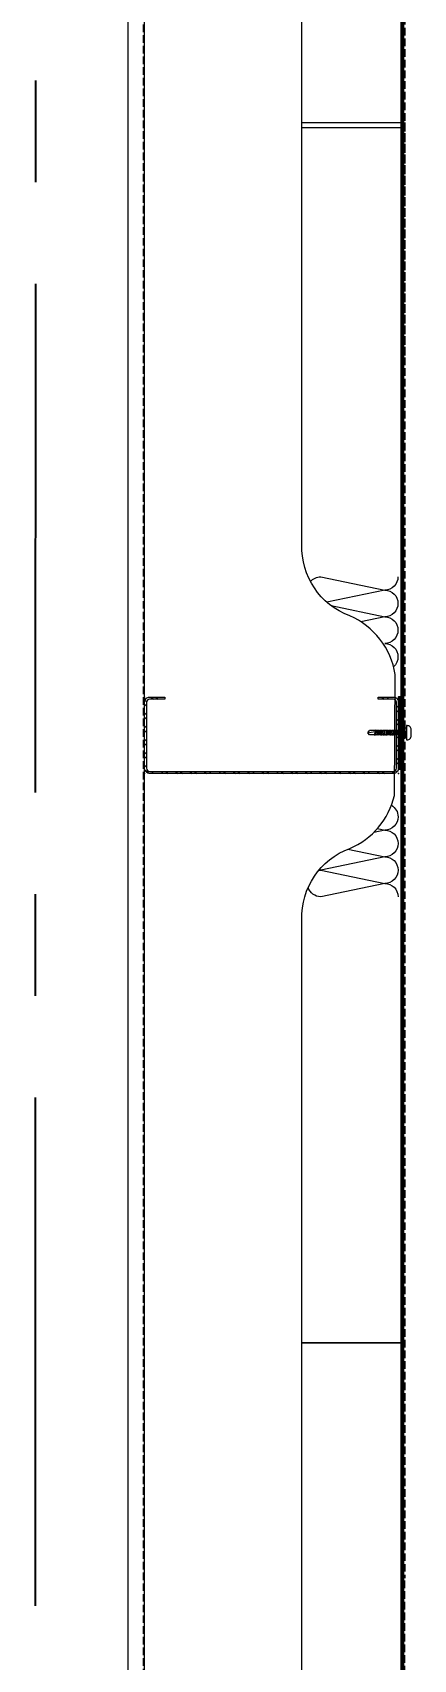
# Model space of a CAD drawing. Extents: x 220580 to 2027826, y -309201 to 71987.
# Drawn here: x 344545 to 344920, y -155391 to -153791 of the extents above; entities that cross this region are included whole.
import ezdxf
from ezdxf.xclip import XClip

# ---------------------------------------------------------------- set-up
doc = ezdxf.new("R2010")
doc.units = 0
doc.linetypes.add('CENTER', pattern=[2, 1.25, -0.25, 0.25, -0.25])
doc.linetypes.add('ZN-DASH', pattern=[0.35, 0.25, -0.1])
for name, color, linetype in [('!ZN6-虚线-8', 8, 'ZN-DASH'), ('1 轴线 辅助线', 1, 'CENTER'), ('11紧固件', 11, 'Continuous'), ('DIM', 173, 'Continuous'), ('Fill', 8, 'Continuous')]:
    doc.layers.add(name, color=color, linetype=linetype)
doc.layers.add('0_INSULATION', color=252, linetype='Continuous', lineweight=9, transparency=0.2)
for name, color, linetype, lineweight in [('0_PURLIN-CON', 253, 'Continuous', 15), ('0_SCREW RIVET', 4, 'Continuous', 15), ('彩钢板', 6, 'Continuous', 15), ('防火岩棉', 252, 'Continuous', 13)]:
    doc.layers.add(name, color=color, linetype=linetype, lineweight=lineweight)
doc.styles.add('DHTEXT-1', font='ROMANS.shx', dxfattribs={"width": 0.7, "bigfont": 'CHINESE.shx'})
doc.dimstyles.new('ZN200', dxfattribs={"dimscale": 200, "dimtxt": 2.5, "dimasz": 1.5, "dimexe": 1, "dimexo": 2, "dimgap": 0.9, "dimtad": 1, "dimdec": 0, "dimdsep": 46, "dimtxsty": 'DHTEXT-1', "dimblk": 'ARCHTICK', "dimcen": 2.5, "dimclrd": 173, "dimclre": 173, "dimclrt": 7, "dimazin": 2, "dimtfac": 1, "dimtdec": 0, "dimtix": 1, "dimtmove": 2, "dimatfit": 3, "dimfxl": 0, "dimtolj": 1, "dimtzin": 0, "dimarcsym": 0})

# ---------------------------------------------------------------- blocks, each defined once
blk = doc.blocks.new('$紧固件$00000145')
at = {"layer": '0_SCREW RIVET'}
for p, q in [((-1.7, 9.4), (-1.7, 7.2)), ((-1.7, 6.7), (-1.7, 5)), ((-1.7, 4.5), (-1.7, 2.8)), ((-1.7, 2.3), (-1.7, 0.6)), ((-1.7, 0.1), (-1.7, -1.6)), ((2.8, 9.4), (2.8, 7.6)), ((2.8, 7.1), (2.8, 5.4)), ((2.8, 4.9), (2.8, 3.2)), ((2.8, 2.7), (2.8, 1)), ((2.8, 0.5), (2.8, -1.2)), ((-1.7, -2.1), (-1.7, -3.8)), ((-1.7, -4.3), (-1.7, -6)), ((-1.7, -6.5), (-1.7, -8.2)), ((-1.7, -8.7), (-1.7, -10.5)), ((-1.7, -11), (-1.7, -12.7)), ((-1.7, -13.2), (-1.7, -14.9)), ((-1.7, -15.4), (-1.7, -17.1)), ((2.8, -1.7), (2.8, -3.4)), ((2.8, -3.9), (2.8, -5.6)), ((2.8, -6.1), (2.8, -7.8)), ((2.8, -8.3), (2.8, -10.1)), ((2.8, -10.6), (2.8, -12.3)), ((2.8, -12.8), (2.8, -14.5)), ((2.8, -15), (2.8, -16.7)), ((-1.7, -17.6), (-1.7, -19.3)), ((-1.7, -19.8), (-1.7, -24.8)), ((-1.7, -24.8), (0.5, -26.6)), ((0.5, -26.6), (2.8, -24.8)), ((2.8, -17.2), (2.8, -18.9)), ((2.8, -19.4), (2.8, -24.8))]:
    blk.add_line(p, q, dxfattribs=at)
blk.add_lwpolyline([(-6.5, 12.1, -0.414214), (-2.5, 16.1), (3.5, 16.1, -0.414214), (7.5, 12.1), (7.5, 12.2), (7.5, 11.4), (-6.5, 11.4), (-6.5, 12.2)], format="xyb", close=True, dxfattribs=at)
for points in [[(-4, 11.4), (5, 11.4), (5, 9.4), (-4, 9.4)], [(-1.7, 6.7), (2.8, 7.1), (3.3, 7.4), (2.8, 7.6), (-1.7, 7.2), (-2.2, 6.9)], [(-1.7, 4.5), (2.8, 4.9), (3.3, 5.2), (2.8, 5.4), (-1.7, 5), (-2.2, 4.7)], [(-1.7, 2.3), (2.8, 2.7), (3.3, 3), (2.8, 3.2), (-1.7, 2.8), (-2.2, 2.5)], [(-1.7, 0.1), (2.8, 0.5), (3.3, 0.8), (2.8, 1), (-1.7, 0.6), (-2.2, 0.3)], [(-1.7, -2.1), (2.8, -1.7), (3.3, -1.4), (2.8, -1.2), (-1.7, -1.6), (-2.2, -1.9)], [(-1.7, -4.3), (2.8, -3.9), (3.3, -3.6), (2.8, -3.4), (-1.7, -3.8), (-2.2, -4.1)], [(-1.7, -6.5), (2.8, -6.1), (3.3, -5.8), (2.8, -5.6), (-1.7, -6), (-2.2, -6.3)], [(-1.7, -8.7), (2.8, -8.3), (3.3, -8.1), (2.8, -7.8), (-1.7, -8.2), (-2.2, -8.5)], [(-1.7, -11), (2.8, -10.6), (3.3, -10.3), (2.8, -10.1), (-1.7, -10.5), (-2.2, -10.7)], [(-1.7, -13.2), (2.8, -12.8), (3.3, -12.5), (2.8, -12.3), (-1.7, -12.7), (-2.2, -13)], [(-1.7, -15.4), (2.8, -15), (3.3, -14.7), (2.8, -14.5), (-1.7, -14.9), (-2.2, -15.2)], [(-1.7, -17.6), (2.8, -17.2), (3.3, -16.9), (2.8, -16.7), (-1.7, -17.1), (-2.2, -17.4)]]:
    blk.add_lwpolyline(points, close=True, dxfattribs=at)
for points in [[(1.7, -19), (-1.7, -19.3), (-2.2, -19.6), (-1.7, -19.8), (1.6, -19.5)], [(0.5, -26.6), (1.9, -18), (2.5, -19.4), (2.5, -19.4), (2.8, -19.9)], [(2.3, -18.9), (2.8, -18.9), (3.3, -19.1), (2.8, -19.4), (2.5, -19.4)]]:
    blk.add_lwpolyline(points, dxfattribs=at)
blk = doc.blocks.new('*U1966')
at = {"layer": '0_INSULATION'}
for p, q in [((114761.39, -53978.93), (114792.96, -53985.48)), ((114792.96, -53985.48), (114764.45, -53991.41)), ((114766.55, -53993.11), (114792.96, -53998.59)), ((114792.96, -53998.59), (114781.19, -54001.04)), ((114792.98, -54103.48), (114787.53, -54104.61)), ((114789.32, -54102.72), (114792.98, -54103.48)), ((114792.98, -54116.59), (114761.42, -54123.15)), ((114774.8, -54112.82), (114792.98, -54116.59)), ((114761.42, -54123.15), (114792.98, -54129.7)), ((114792.98, -54129.7), (114761.42, -54136.27))]:
    blk.add_line(p, q, dxfattribs=at)
blk.add_lwpolyline([(114802.18, -53755.62), (114802.18, -54355.62), (114752.18, -54355.62), (114752.18, -54147.49, -0.323318), (114775.68, -54112.49, 0.242761), (114797.68, -54086.41), (114798.06, -54026.96, 0.256774), (114775.68, -53998.09, -0.323318), (114752.18, -53963.09), (114752.18, -53755.62)], format="xyb", close=True, dxfattribs=at)
at = {"layer": '0_INSULATION', "extrusion": (0, 0, -1)}
for centre, start_param, end_param in [((114761.39, -53985.49), 5.406397, 6.283185), ((114792.95, -53978.93), 1.570796, 3.141593), ((114792.96, -53992.04), 0, 1.570796), ((114792.96, -53992.04), 1.570796, 3.141593), ((114792.96, -54005.15), 0, 1.570796), ((114792.96, -54005.15), 1.570796, 3.141593), ((114792.96, -54018.26), 0, 1.570796), ((114792.96, -54018.26), 1.570796, 2.416555), ((114792.98, -54096.93), 0.524657, 1.570796), ((114792.98, -54096.93), 1.570796, 3.141593), ((114792.98, -54110.04), 0, 1.570796), ((114792.98, -54110.04), 1.570796, 3.141593), ((114792.98, -54123.15), 0, 1.570796), ((114761.42, -54129.71), 6.139662, 6.283185), ((114761.41, -54116.6), 3.141593, 3.269368), ((114792.98, -54123.15), 1.570796, 3.141593), ((114761.42, -54129.71), 3.141593, 4.407145), ((114792.98, -54136.26), 0, 1.570796)]:
    blk.add_ellipse(centre, major_axis=(0, 6.56), ratio=0.988253, start_param=start_param, end_param=end_param, dxfattribs=at)
blk = doc.blocks.new('*U1967')
at = {"layer": '0_PURLIN-CON', "linetype": 'ByBlock', "lineweight": -2}
h = blk.add_hatch(dxfattribs=at)
h.set_pattern_fill('ANSI32', color=256, scale=2, angle=2.8624)
h.set_pattern_definition([(47.862405, (-81115.591, 63372.253), (-7.0631283, 6.3904494), []), (47.862405, (-81111.1065, 63372.477), (-7.0631283, 6.3904494), [])])
edge = h.paths.add_edge_path()
edge.add_line((75, 20), (75, 5))
edge.add_arc((70, 5), 5, -90, 0, ccw=False)
edge.add_line((70, 0), (5, 0))
edge.add_arc((5, 5), 5, 180, 270, ccw=False)
edge.add_line((0, 5), (0, 245))
edge.add_arc((5, 245), 5, 90, 180, ccw=False)
edge.add_line((5, 250), (70, 250))
edge.add_arc((70, 245), 5, 0, 90, ccw=False)
edge.add_line((75, 245), (75, 230))
edge.add_line((75, 230), (73, 230))
edge.add_line((73, 230), (73, 245))
edge.add_arc((70, 245), 3, 0, 90)
edge.add_line((70, 248), (5, 248))
edge.add_arc((5, 245), 3, 90, 180)
edge.add_line((2, 245), (2, 5))
edge.add_arc((5, 5), 3, 180, 270)
edge.add_line((5, 2), (70, 2))
edge.add_arc((70, 5), 3, 270, 360)
edge.add_line((73, 5), (73, 20))
edge.add_line((73, 20), (75, 20))
at = {"color": 0, "linetype": 'ByBlock'}
for p in [(0, 250), (75, 250), (0, 0), (75, 0)]:
    blk.add_point(p, dxfattribs=at)
at = {"layer": '0_PURLIN-CON', "linetype": 'ByBlock', "lineweight": -2}
blk.add_lwpolyline([(75, 20), (75, 5, -0.414214), (70, 0), (5, 0, -0.414214), (0, 5), (0, 245, -0.414214), (5, 250), (70, 250, -0.414214), (75, 245), (75, 230), (73, 230), (73, 245, 0.414214), (70, 248), (5, 248, 0.414214), (2, 245), (2, 5, 0.414214), (5, 2), (70, 2, 0.414214), (73, 5), (73, 20)], format="xyb", close=True, dxfattribs=at)
blk = doc.blocks.new('*U961')
at = {"layer": '0_INSULATION'}
for p, q in [((114761.39, -53978.93), (114792.96, -53985.48)), ((114792.96, -53985.48), (114764.45, -53991.41)), ((114766.55, -53993.11), (114792.96, -53998.59)), ((114792.96, -53998.59), (114781.19, -54001.04)), ((114792.98, -54103.48), (114787.53, -54104.61)), ((114789.32, -54102.72), (114792.98, -54103.48)), ((114792.98, -54116.59), (114761.42, -54123.15)), ((114774.8, -54112.82), (114792.98, -54116.59)), ((114761.42, -54123.15), (114792.98, -54129.7)), ((114792.98, -54129.7), (114761.42, -54136.27))]:
    blk.add_line(p, q, dxfattribs=at)
blk.add_lwpolyline([(114802.18, -53657.51), (114802.18, -54355.62), (114752.18, -54355.62), (114752.18, -54147.49, -0.323318), (114775.68, -54112.49, 0.242761), (114797.68, -54086.41), (114798.06, -54026.96, 0.256774), (114775.68, -53998.09, -0.323318), (114752.18, -53963.09), (114752.18, -53657.51)], format="xyb", close=True, dxfattribs=at)
at = {"layer": '0_INSULATION', "extrusion": (0, 0, -1)}
for centre, start_param, end_param in [((114761.39, -53985.49), 5.406397, 6.283185), ((114792.95, -53978.93), 1.570796, 3.141593), ((114792.96, -53992.04), 0, 1.570796), ((114792.96, -53992.04), 1.570796, 3.141593), ((114792.96, -54005.15), 0, 1.570796), ((114792.96, -54005.15), 1.570796, 3.141593), ((114792.96, -54018.26), 0, 1.570796), ((114792.96, -54018.26), 1.570796, 2.416555), ((114792.98, -54096.93), 0.524657, 1.570796), ((114792.98, -54096.93), 1.570796, 3.141593), ((114792.98, -54110.04), 0, 1.570796), ((114792.98, -54110.04), 1.570796, 3.141593), ((114792.98, -54123.15), 0, 1.570796), ((114761.42, -54129.71), 6.139662, 6.283185), ((114761.41, -54116.6), 3.141593, 3.269368), ((114792.98, -54123.15), 1.570796, 3.141593), ((114761.42, -54129.71), 3.141593, 4.407145), ((114792.98, -54136.26), 0, 1.570796)]:
    blk.add_ellipse(centre, major_axis=(0, 6.56), ratio=0.988253, start_param=start_param, end_param=end_param, dxfattribs=at)
blk = doc.blocks.new('20250829153746')
at = {"layer": 'Fill', "ltscale": 50}
h = blk.add_hatch(dxfattribs=at)
h.set_pattern_fill('ANSI38', color=256, scale=0.4, style=0)
h.set_pattern_definition([(45, (559, 10864.51904), (-0.449013, 0.449013), []), (135, (559, 10864.51904), (-1.3470384, 0.449013), [1.5875, -0.9525])])
h.paths.add_polyline_path([(559, 10935), (559, 10864.5), (564, 10864.5), (564, 10935)])
at = {"layer": '!ZN6-虚线-8', "ltscale": 30}
for p, q in [((564.8, 14564.8), (564.8, 11268.7)), ((308.4, 4606.5, 0), (308.4, 11791.2, 0)), ((564.8, 11500), (564.8, 10068.7)), ((564.8, 2540.9), (564.8, 10068.7))]:
    blk.add_line(p, q, dxfattribs=at)
at = {"layer": '11紧固件', "ltscale": 50}
blk.add_lwpolyline([(559, 10935), (559, 10864.5), (564, 10864.5), (564, 10935), (559, 10935)], dxfattribs=at)
at = {"layer": '彩钢板', "color": 1}
for p, q in [((564, 14564.8), (564, 11268.7)), ((564, 11500), (564, 10068.7)), ((564, 2540.9), (564, 10068.7))]:
    blk.add_line(p, q, dxfattribs=at)
at = {"layer": '彩钢板'}
for p, q in [((293, 4606.5, 0), (293, 11800, 0)), ((309, 4606.5, 0), (309, 11800, 0))]:
    blk.add_line(p, q, dxfattribs=at)
at = {"layer": '防火岩棉', "color": 0, "const_width": 3.75}
for points in [[(562.6, 14550), (562.6, 11268.7)], [(562.6, 11500), (562.6, 10068.7)], [(562.6, 2541.8), (562.6, 10068.7)]]:
    blk.add_lwpolyline(points, dxfattribs=at)
at = {"xscale": 2, "yscale": 2, "zscale": 2}
for name, p in [('*U961', (-229040.4, 120206.1)), ('*U1966', (-229040.4, 119011.2)), ('*U1966', (-229040.4, 117811.2))]:
    blk.add_blockref(name, p, dxfattribs=at)
at = {"xscale": -1, "rotation": 270}
blk.add_blockref('$紧固件$00000145', (555.4, 10899.5), dxfattribs=at)
at = {"layer": '0_PURLIN-CON', "extrusion": (-1.22465e-16, 1.09242e-25, -1), "xscale": -1, "rotation": 270}
blk.add_blockref('*U1967', (-559, 10860), dxfattribs=at)
blk = doc.blocks.new('_ArchTick')
at = {"color": 0, "linetype": 'ByBlock', "const_width": 0.4}
blk.add_lwpolyline([(-0.5, -0.5), (0.5, 0.5)], dxfattribs=at)
blk = doc.blocks.new('*D1124')
at = {"layer": 'Defpoints', "color": 0, "ltscale": 2000, "transparency": 16777216}
for p in [(344981.7, -150779.4), (347025.9, -150779.4), (344892.1, -162879.4)]:
    blk.add_point(p, dxfattribs=at)
at = {"layer": 'DIM', "color": 173, "linetype": 'ByBlock', "lineweight": -2, "ltscale": 2000, "transparency": 16777216}
for p, q in [((345381.7, -150779.4), (347225.9, -150779.4)), ((347025.9, -162879.4), (347025.9, -150779.4)), ((345292.1, -162879.4), (347225.9, -162879.4))]:
    blk.add_line(p, q, dxfattribs=at)
at = {"layer": 'DIM', "color": 173, "lineweight": -2, "ltscale": 2000, "transparency": 16777216, "xscale": 300, "yscale": 300, "zscale": 300}
for p, rotation in [((347025.9, -150779.4), 90), ((347025.9, -162879.4), 270)]:
    blk.add_blockref('_ArchTick', p, dxfattribs=dict(at, rotation=rotation))
at = {"layer": 'DIM', "color": 7, "ltscale": 2000, "transparency": 16777216, "insert": (346595.9, -156829.4), "char_height": 500, "attachment_point": 5, "rotation": 90, "style": 'DHTEXT-1'}
blk.add_mtext('\\A1;12100', dxfattribs=at)

msp = doc.modelspace()

# ---------------------------------------------------------------- linework, layer by layer
at = {"layer": '1 轴线 辅助线', "ltscale": 400}
msp.add_line((344549.3, -148438.1), (344545.4, -168029.7), dxfattribs=at)

# ---------------------------------------------------------------- next in the draw order: block references
at = {"ltscale": 30}
ref = msp.add_blockref('20250829153746', (344346.7, -165379.4), dxfattribs=at)
XClip(ref).set_block_clipping_path([(-6706.9425857681, -2293.6337352093), (3746.9317506557, 16818.2785192617)])

# ---------------------------------------------------------------- next in the draw order: dimensions: what is measured, and where the dimension line sits
at = {"layer": 'DIM', "ltscale": 2000}
dim = msp.add_linear_dim(base=(347025.9, -150779.4), p1=(344892.1, -162879.4), p2=(344981.7, -150779.4), angle=90, dimstyle='ZN200', dxfattribs=at)
dim.commit()
dim.dimension.update_dxf_attribs({"geometry": '*D1124', "text_midpoint": (346595.9, -156829.4)})

doc.saveas('drawing.dxf')
